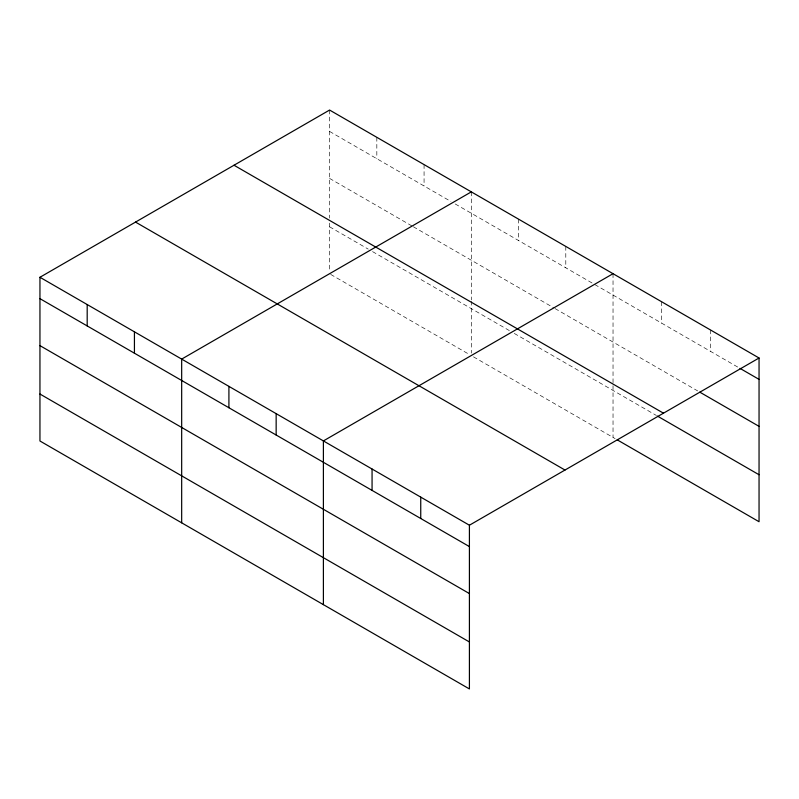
<?xml version="1.0" encoding="UTF-8"?>
<svg xmlns="http://www.w3.org/2000/svg" width="799" height="799" viewBox="0 0 799 799"><rect width="100%" height="100%" fill="white"/><g stroke="black" fill="none" stroke-linecap="round" stroke-linejoin="round"><path stroke-width="0.6" stroke-dasharray="4 3" d="M329.588 131.435L450.916 201.478M455.21 203.955L593.707 283.925M594.786 284.544L738.945 367.77M329.588 178.407L412.264 226.137M413.333 226.756L553.987 307.955M555.055 308.574L697.677 390.921M329.588 226.806L368.239 249.118M372.534 251.595L509.962 330.936M514.256 333.423L656.418 415.49M330.666 274.397L469.163 354.357M473.457 356.843L615.15 438.641M710.381 329.907L710.381 351.28M661.702 301.802L661.702 323.176M613.033 273.697L613.033 437.423M565.792 246.422L565.792 267.805M518.551 219.156L518.551 240.529M471.31 191.88L471.31 299.935M471.31 301.183L471.31 353.128M424.069 164.604L424.069 185.977M376.828 137.328L376.828 158.701M329.588 110.052L329.588 218.117M329.588 223.081L329.588 271.3"/><path stroke-width="1.2" d="M39.95 277.273L469.413 525.223L469.413 688.948L39.95 440.998L39.95 277.273L329.588 110.052L759.05 358.002L759.05 521.727L617.267 439.869M471.31 191.88L181.673 359.101L181.673 522.816M613.033 273.697L323.395 440.918L323.395 604.643M469.413 525.223L759.05 358.002M740.004 368.379L759.05 379.375M699.794 392.139L759.05 426.356M234.007 165.233L663.47 413.183M657.477 416.109L759.05 474.746M135.53 222.092L564.993 470.042M39.95 298.656L469.413 546.596M39.95 345.627L469.413 593.577M39.95 394.027L469.413 641.967M420.743 497.128L420.743 518.501M372.064 469.023L372.064 490.396M276.154 413.642L276.154 435.026M228.913 386.376L228.913 407.75M134.432 331.825L134.432 353.198M87.191 304.549L87.191 325.922"/></g></svg>
